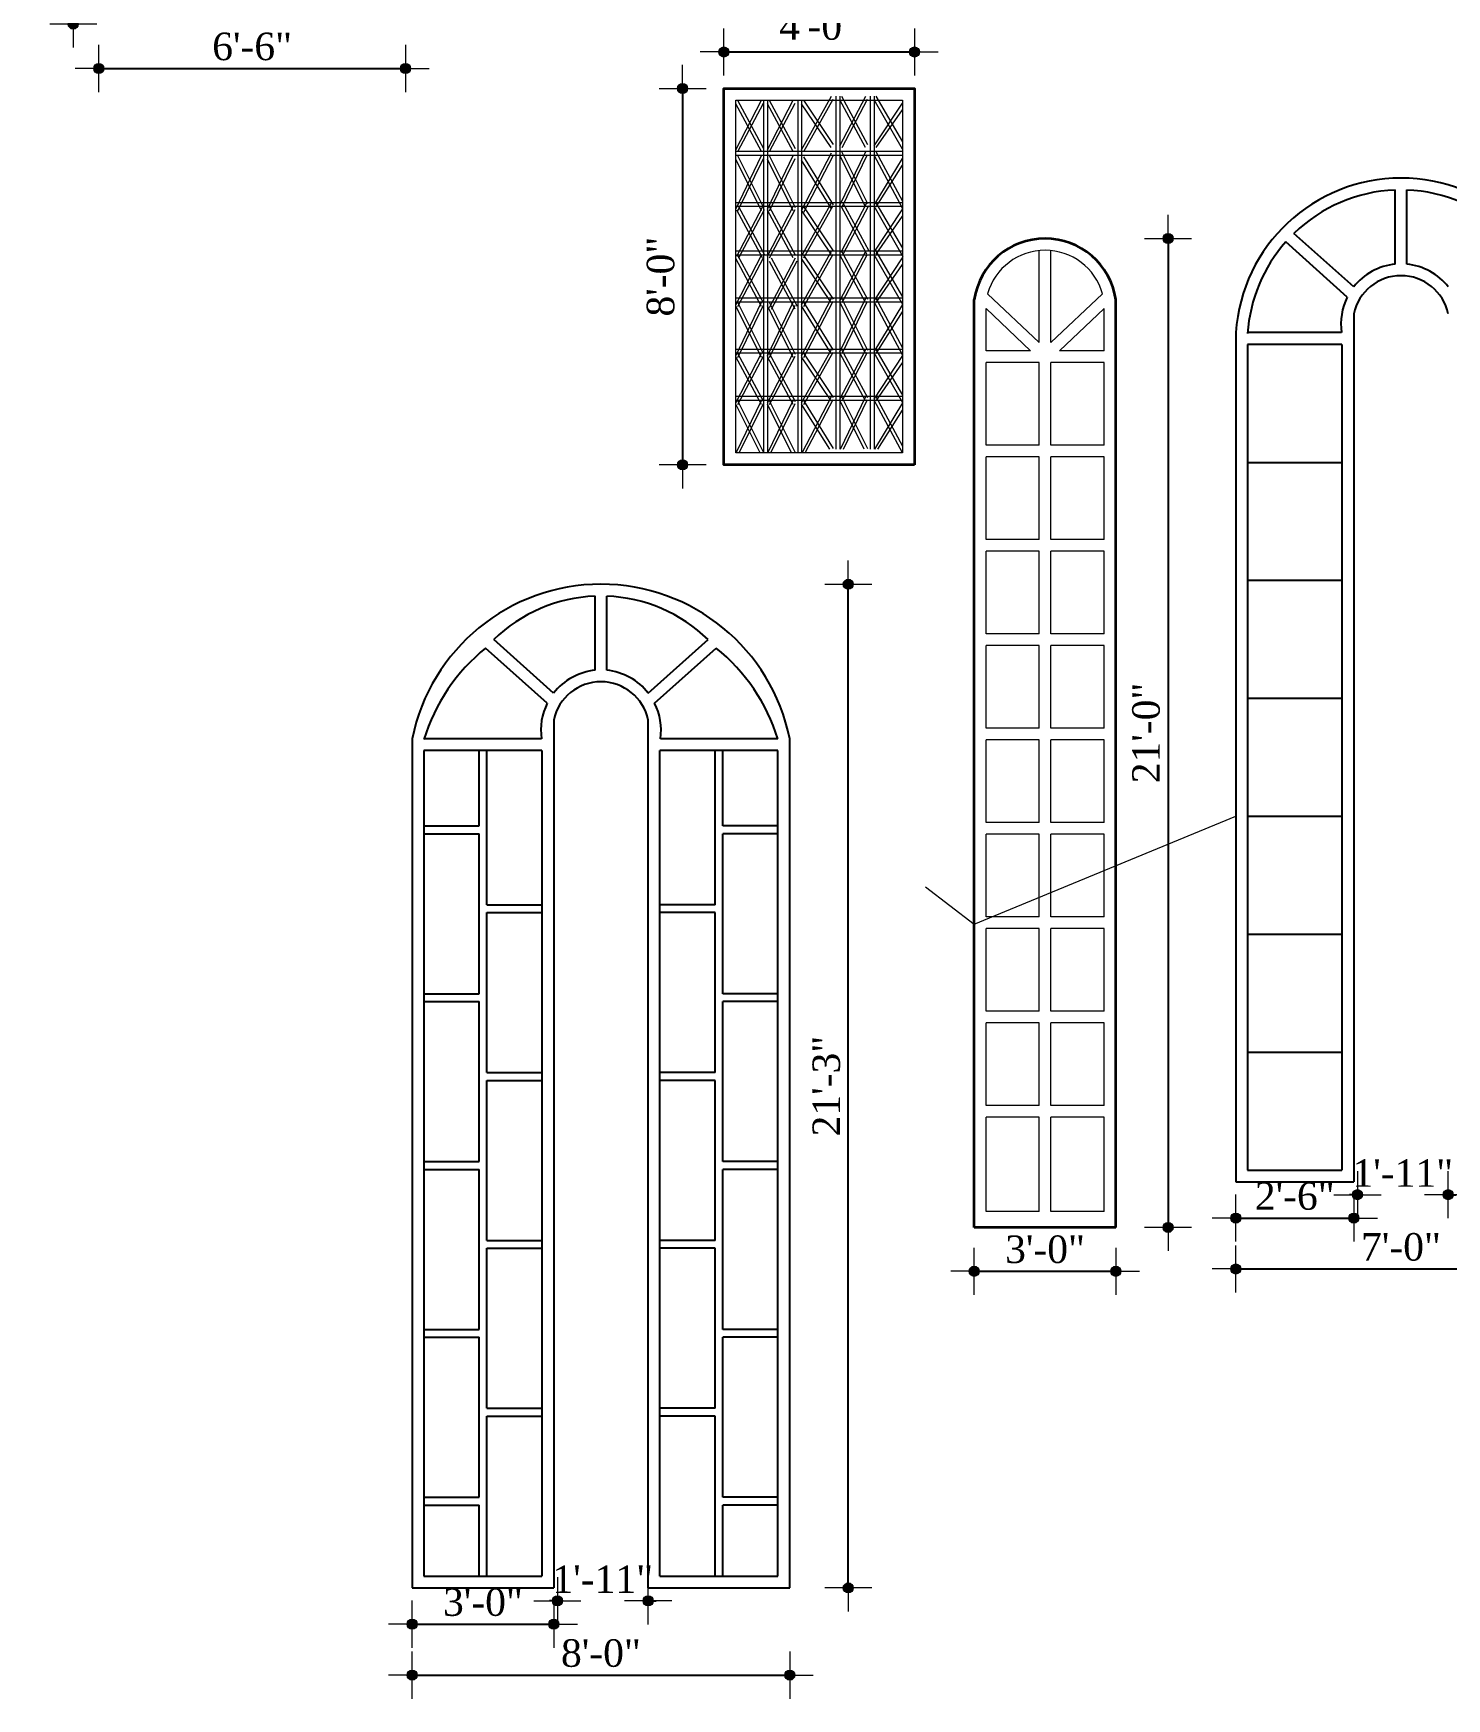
# Model space of a CAD drawing. Header units: inches. Extents: x 244 to 65245, y -2247 to 11745.
# Drawn here: x 62485.7 to 62845, y 9069.1 to 9492.7 of the extents above; entities that cross this region are included whole.
import ezdxf

# ---------------------------------------------------------------- set-up
doc = ezdxf.new("R2010")
doc.units = ezdxf.units.IN
doc.header["$MEASUREMENT"] = 0
for name, color, linetype, lineweight in [('DIMENSION', 115, 'Continuous', 15), ('DOOR & WIN', 11, 'Continuous', 25), ('ELEVATION', 30, 'Continuous', 35), ('HACTH', 8, 'Continuous', 13), ('WINDOW ELEVATION', 5, 'Continuous', 18)]:
    doc.layers.add(name, color=color, linetype=linetype, lineweight=lineweight)
doc.styles.add('7 INCH', font='times.ttf', dxfattribs={"height": 7})
doc.dimstyles.new('7 INCH', dxfattribs={"dimscale": 0, "dimtxt": 7, "dimasz": 1, "dimexe": 2, "dimexo": 9, "dimgap": 2, "dimtad": 1, "dimdec": 0, "dimzin": 3, "dimdsep": 46, "dimlunit": 4, "dimtxsty": '7 INCH', "dimblk": 'DIM', "dimcen": 3, "dimdle": 3, "dimse1": 1, "dimse2": 1, "dimclrd": 256, "dimclre": 256, "dimclrt": 7, "dimadec": 1, "dimazin": 2, "dimtfac": 1, "dimtdec": 0, "dimtix": 1, "dimtofl": 0, "dimtmove": 2, "dimatfit": 3, "dimldrblk": 'DIM', "dimfxl": 2, "dimfrac": 2, "dimtolj": 2, "dimtzin": 0, "dimarcsym": 0})

# ---------------------------------------------------------------- blocks, each defined once
blk = doc.blocks.new('DIM')
at = {"layer": 'DIMENSION'}
h = blk.add_hatch(color=256, dxfattribs=at)
h.paths.add_polyline_path([(0, 1.28), (0, 0), (1.28, 0, 0.414214)])
h.paths.add_polyline_path([(1.28, 0), (0, 0), (0, -1.28, 0.414214)])
h.paths.add_polyline_path([(0, 0), (-1.28, 0, 0.414214), (0, -1.28)])
h.paths.add_polyline_path([(0, 1.28, 0.414214), (-1.28, 0), (0, 0)])
for p, q in [((0, 6), (0, -6)), ((-6, 0), (6, 0))]:
    blk.add_line(p, q, dxfattribs=at)
blk.add_circle((0, 0), 1.28, dxfattribs=at)
blk = doc.blocks.new('*D276')
at = {"layer": 'Defpoints', "color": 0, "lineweight": -2, "ltscale": 2, "transparency": 16777216}
for p in [(62791.41, 9200.53), (62821.41, 9200.53), (62821.41, 9191.32)]:
    blk.add_point(p, dxfattribs=at)
at = {"layer": 'DIMENSION', "lineweight": -2, "ltscale": 2, "transparency": 16777216}
blk.add_line((62792.41, 9191.32), (62820.41, 9191.32), dxfattribs=at)
at = {"layer": 'DIMENSION', "lineweight": -2, "ltscale": 2, "transparency": 16777216, "rotation": 180}
blk.add_blockref('DIM', (62791.41, 9191.32), dxfattribs=at)
at = {"layer": 'DIMENSION', "lineweight": -2, "ltscale": 2, "transparency": 16777216}
blk.add_blockref('DIM', (62821.41, 9191.32), dxfattribs=at)
at = {"layer": 'DIMENSION', "color": 7, "ltscale": 2, "transparency": 16777216, "insert": (62806.41, 9196.88), "char_height": 7, "attachment_point": 5, "style": '7 INCH'}
blk.add_mtext('\\A2;2\'-6"', dxfattribs=at)
blk = doc.blocks.new('*D277')
at = {"layer": 'Defpoints', "color": 0, "lineweight": -2, "ltscale": 2, "transparency": 16777216}
for p in [(62822.33, 9200.53), (62845.41, 9200.53), (62845.41, 9197.26)]:
    blk.add_point(p, dxfattribs=at)
at = {"layer": 'DIMENSION', "lineweight": -2, "ltscale": 2, "transparency": 16777216}
for p, q in [((62821.33, 9197.26), (62820.33, 9197.26)), ((62846.41, 9197.26), (62847.41, 9197.26))]:
    blk.add_line(p, q, dxfattribs=at)
blk.add_blockref('DIM', (62822.33, 9197.26), dxfattribs=at)
at = {"layer": 'DIMENSION', "lineweight": -2, "ltscale": 2, "transparency": 16777216, "rotation": 180}
blk.add_blockref('DIM', (62845.41, 9197.26), dxfattribs=at)
at = {"layer": 'DIMENSION', "color": 7, "ltscale": 2, "transparency": 16777216, "insert": (62833.87, 9202.76), "char_height": 7, "attachment_point": 5, "style": '7 INCH'}
blk.add_mtext('\\A2;1\'-11"', dxfattribs=at)
blk = doc.blocks.new('*D278')
at = {"layer": 'Defpoints', "color": 0, "lineweight": -2, "ltscale": 2, "transparency": 16777216}
for p in [(62791.41, 9200.53), (62875.41, 9200.53), (62875.41, 9178.36)]:
    blk.add_point(p, dxfattribs=at)
at = {"layer": 'DIMENSION', "lineweight": -2, "ltscale": 2, "transparency": 16777216}
blk.add_line((62792.41, 9178.36), (62874.41, 9178.36), dxfattribs=at)
at = {"layer": 'DIMENSION', "lineweight": -2, "ltscale": 2, "transparency": 16777216, "rotation": 180}
blk.add_blockref('DIM', (62791.41, 9178.36), dxfattribs=at)
at = {"layer": 'DIMENSION', "lineweight": -2, "ltscale": 2, "transparency": 16777216}
blk.add_blockref('DIM', (62875.41, 9178.36), dxfattribs=at)
at = {"layer": 'DIMENSION', "color": 7, "ltscale": 2, "transparency": 16777216, "insert": (62833.41, 9183.93), "char_height": 7, "attachment_point": 5, "style": '7 INCH'}
blk.add_mtext('\\A2;7\'-0"', dxfattribs=at)
blk = doc.blocks.new('*D279')
at = {"layer": 'Defpoints', "color": 0, "lineweight": -2, "ltscale": 2, "transparency": 16777216}
for p in [(62833.41, 9455.83), (62890.3, 9455.83), (62875.41, 9200.53)]:
    blk.add_point(p, dxfattribs=at)
at = {"layer": 'DIMENSION', "lineweight": -2, "ltscale": 2, "transparency": 16777216}
blk.add_line((62890.3, 9201.53), (62890.3, 9454.83), dxfattribs=at)
for p, rotation in [((62890.3, 9455.83), 90), ((62890.3, 9200.53), 270)]:
    blk.add_blockref('DIM', p, dxfattribs=dict(at, rotation=rotation))
at = {"layer": 'DIMENSION', "color": 7, "ltscale": 2, "transparency": 16777216, "insert": (62884.74, 9328.18), "char_height": 7, "attachment_point": 5, "rotation": 90, "style": '7 INCH'}
blk.add_mtext('\\A2;21\'-3"', dxfattribs=at)
blk = doc.blocks.new('*D238')
at = {"layer": 'Defpoints', "color": 0, "lineweight": -2, "ltscale": 2, "transparency": 16777216}
for p in [(62540.65, 9596.69), (62495.82, 9495.02), (62540.65, 9495.02)]:
    blk.add_point(p, dxfattribs=at)
at = {"layer": 'DIMENSION', "lineweight": -2, "ltscale": 2, "transparency": 16777216}
blk.add_line((62495.82, 9595.69), (62495.82, 9496.02), dxfattribs=at)
for p, rotation in [((62495.82, 9596.69), 90), ((62495.82, 9495.02), 270)]:
    blk.add_blockref('DIM', p, dxfattribs=dict(at, rotation=rotation))
at = {"layer": 'DIMENSION', "color": 7, "ltscale": 2, "transparency": 16777216, "insert": (62490.25, 9545.86), "char_height": 7, "attachment_point": 5, "rotation": 90, "style": '7 INCH'}
blk.add_mtext('\\A2;8\'-6"', dxfattribs=at)
blk = doc.blocks.new('*D239')
at = {"layer": 'Defpoints', "color": 0, "lineweight": -2, "ltscale": 2, "transparency": 16777216}
for p in [(62502.3, 9518.7), (62580.3, 9518.7), (62580.3, 9483.73)]:
    blk.add_point(p, dxfattribs=at)
at = {"layer": 'DIMENSION', "lineweight": -2, "ltscale": 2, "transparency": 16777216}
blk.add_line((62503.3, 9483.73), (62579.3, 9483.73), dxfattribs=at)
at = {"layer": 'DIMENSION', "lineweight": -2, "ltscale": 2, "transparency": 16777216, "rotation": 180}
blk.add_blockref('DIM', (62502.3, 9483.73), dxfattribs=at)
at = {"layer": 'DIMENSION', "lineweight": -2, "ltscale": 2, "transparency": 16777216}
blk.add_blockref('DIM', (62580.3, 9483.73), dxfattribs=at)
at = {"layer": 'DIMENSION', "color": 7, "ltscale": 2, "transparency": 16777216, "insert": (62541.3, 9489.29), "char_height": 7, "attachment_point": 5, "style": '7 INCH'}
blk.add_mtext('\\A2;6\'-6"', dxfattribs=at)
blk = doc.blocks.new('*D194')
at = {"layer": 'Defpoints', "color": 0, "lineweight": -2, "ltscale": 2, "transparency": 16777216}
for p in [(62709.7, 9487.92), (62661.25, 9478.64), (62709.7, 9478.64)]:
    blk.add_point(p, dxfattribs=at)
at = {"layer": 'DIMENSION', "lineweight": -2, "ltscale": 2, "transparency": 16777216}
blk.add_line((62662.25, 9487.92), (62708.7, 9487.92), dxfattribs=at)
at = {"layer": 'DIMENSION', "lineweight": -2, "ltscale": 2, "transparency": 16777216, "rotation": 180}
blk.add_blockref('DIM', (62661.25, 9487.92), dxfattribs=at)
at = {"layer": 'DIMENSION', "lineweight": -2, "ltscale": 2, "transparency": 16777216}
blk.add_blockref('DIM', (62709.7, 9487.92), dxfattribs=at)
at = {"layer": 'DIMENSION', "color": 7, "ltscale": 2, "transparency": 16777216, "insert": (62685.47, 9494.48), "char_height": 7, "attachment_point": 5, "style": '7 INCH'}
blk.add_mtext('\\A2;4\'-0"', dxfattribs=at)
blk = doc.blocks.new('*D195')
at = {"layer": 'Defpoints', "color": 0, "lineweight": -2, "ltscale": 2, "transparency": 16777216}
for p in [(62661.25, 9478.64), (62650.75, 9382.92), (62661.25, 9382.92)]:
    blk.add_point(p, dxfattribs=at)
at = {"layer": 'DIMENSION', "lineweight": -2, "ltscale": 2, "transparency": 16777216}
blk.add_line((62650.75, 9477.64), (62650.75, 9383.92), dxfattribs=at)
for p, rotation in [((62650.75, 9478.64), 90), ((62650.75, 9382.92), 270)]:
    blk.add_blockref('DIM', p, dxfattribs=dict(at, rotation=rotation))
at = {"layer": 'DIMENSION', "color": 7, "ltscale": 2, "transparency": 16777216, "insert": (62645.19, 9430.78), "char_height": 7, "attachment_point": 5, "rotation": 90, "style": '7 INCH'}
blk.add_mtext('\\A2;8\'-0"', dxfattribs=at)
blk = doc.blocks.new('*D172')
at = {"layer": 'Defpoints', "color": 0, "lineweight": -2, "ltscale": 2, "transparency": 16777216}
for p in [(62742.91, 9440.48), (62742.91, 9188.94), (62774.18, 9188.94)]:
    blk.add_point(p, dxfattribs=at)
at = {"layer": 'DIMENSION', "lineweight": -2, "ltscale": 2, "transparency": 16777216}
blk.add_line((62774.18, 9439.48), (62774.18, 9189.94), dxfattribs=at)
for p, rotation in [((62774.18, 9440.48), 90), ((62774.18, 9188.94), 270)]:
    blk.add_blockref('DIM', p, dxfattribs=dict(at, rotation=rotation))
at = {"layer": 'DIMENSION', "color": 7, "ltscale": 2, "transparency": 16777216, "insert": (62768.62, 9314.71), "char_height": 7, "attachment_point": 5, "rotation": 90, "style": '7 INCH'}
blk.add_mtext('\\A2;21\'-0"', dxfattribs=at)
blk = doc.blocks.new('*D173')
at = {"layer": 'Defpoints', "color": 0, "lineweight": -2, "ltscale": 2, "transparency": 16777216}
for p in [(62724.91, 9188.55), (62760.91, 9188.94), (62760.91, 9177.77)]:
    blk.add_point(p, dxfattribs=at)
at = {"layer": 'DIMENSION', "lineweight": -2, "ltscale": 2, "transparency": 16777216}
blk.add_line((62725.91, 9177.77), (62759.91, 9177.77), dxfattribs=at)
at = {"layer": 'DIMENSION', "lineweight": -2, "ltscale": 2, "transparency": 16777216, "rotation": 180}
blk.add_blockref('DIM', (62724.91, 9177.77), dxfattribs=at)
at = {"layer": 'DIMENSION', "lineweight": -2, "ltscale": 2, "transparency": 16777216}
blk.add_blockref('DIM', (62760.91, 9177.77), dxfattribs=at)
at = {"layer": 'DIMENSION', "color": 7, "ltscale": 2, "transparency": 16777216, "insert": (62742.91, 9183.33), "char_height": 7, "attachment_point": 5, "style": '7 INCH'}
blk.add_mtext('\\A2;3\'-0"', dxfattribs=at)
blk = doc.blocks.new('*D354')
at = {"layer": 'Defpoints', "color": 0, "lineweight": -2, "ltscale": 2, "transparency": 16777216}
for p in [(62581.99, 9097.24), (62617.99, 9097.24), (62617.99, 9088.02)]:
    blk.add_point(p, dxfattribs=at)
at = {"layer": 'DIMENSION', "lineweight": -2, "ltscale": 2, "transparency": 16777216}
blk.add_line((62582.99, 9088.02), (62616.99, 9088.02), dxfattribs=at)
at = {"layer": 'DIMENSION', "lineweight": -2, "ltscale": 2, "transparency": 16777216, "rotation": 180}
blk.add_blockref('DIM', (62581.99, 9088.02), dxfattribs=at)
at = {"layer": 'DIMENSION', "lineweight": -2, "ltscale": 2, "transparency": 16777216}
blk.add_blockref('DIM', (62617.99, 9088.02), dxfattribs=at)
at = {"layer": 'DIMENSION', "color": 7, "ltscale": 2, "transparency": 16777216, "insert": (62599.99, 9093.58), "char_height": 7, "attachment_point": 5, "style": '7 INCH'}
blk.add_mtext('\\A2;3\'-0"', dxfattribs=at)
blk = doc.blocks.new('*D355')
at = {"layer": 'Defpoints', "color": 0, "lineweight": -2, "ltscale": 2, "transparency": 16777216}
for p in [(62618.91, 9097.24), (62641.99, 9097.24), (62641.99, 9093.96)]:
    blk.add_point(p, dxfattribs=at)
at = {"layer": 'DIMENSION', "lineweight": -2, "ltscale": 2, "transparency": 16777216}
for p, q in [((62617.91, 9093.96), (62616.91, 9093.96)), ((62642.99, 9093.96), (62643.99, 9093.96))]:
    blk.add_line(p, q, dxfattribs=at)
blk.add_blockref('DIM', (62618.91, 9093.96), dxfattribs=at)
at = {"layer": 'DIMENSION', "lineweight": -2, "ltscale": 2, "transparency": 16777216, "rotation": 180}
blk.add_blockref('DIM', (62641.99, 9093.96), dxfattribs=at)
at = {"layer": 'DIMENSION', "color": 7, "ltscale": 2, "transparency": 16777216, "insert": (62630.45, 9099.46), "char_height": 7, "attachment_point": 5, "style": '7 INCH'}
blk.add_mtext('\\A2;1\'-11"', dxfattribs=at)
blk = doc.blocks.new('*D356')
at = {"layer": 'Defpoints', "color": 0, "lineweight": -2, "ltscale": 2, "transparency": 16777216}
for p in [(62581.99, 9097.24), (62677.99, 9097.24), (62677.99, 9075.06)]:
    blk.add_point(p, dxfattribs=at)
at = {"layer": 'DIMENSION', "lineweight": -2, "ltscale": 2, "transparency": 16777216}
blk.add_line((62582.99, 9075.06), (62676.99, 9075.06), dxfattribs=at)
at = {"layer": 'DIMENSION', "lineweight": -2, "ltscale": 2, "transparency": 16777216, "rotation": 180}
blk.add_blockref('DIM', (62581.99, 9075.06), dxfattribs=at)
at = {"layer": 'DIMENSION', "lineweight": -2, "ltscale": 2, "transparency": 16777216}
blk.add_blockref('DIM', (62677.99, 9075.06), dxfattribs=at)
at = {"layer": 'DIMENSION', "color": 7, "ltscale": 2, "transparency": 16777216, "insert": (62629.99, 9080.62), "char_height": 7, "attachment_point": 5, "style": '7 INCH'}
blk.add_mtext('\\A2;8\'-0"', dxfattribs=at)
blk = doc.blocks.new('*D357')
at = {"layer": 'Defpoints', "color": 0, "lineweight": -2, "ltscale": 2, "transparency": 16777216}
for p in [(62629.99, 9352.53), (62692.88, 9352.53), (62677.99, 9097.24)]:
    blk.add_point(p, dxfattribs=at)
at = {"layer": 'DIMENSION', "lineweight": -2, "ltscale": 2, "transparency": 16777216}
blk.add_line((62692.88, 9098.24), (62692.88, 9351.53), dxfattribs=at)
for p, rotation in [((62692.88, 9352.53), 90), ((62692.88, 9097.24), 270)]:
    blk.add_blockref('DIM', p, dxfattribs=dict(at, rotation=rotation))
at = {"layer": 'DIMENSION', "color": 7, "ltscale": 2, "transparency": 16777216, "insert": (62687.32, 9224.88), "char_height": 7, "attachment_point": 5, "rotation": 90, "style": '7 INCH'}
blk.add_mtext('\\A2;21\'-3"', dxfattribs=at)

msp = doc.modelspace()

# ---------------------------------------------------------------- linework, layer by layer
at = {"layer": 'DIMENSION', "ltscale": 2}
for p, q in [((62724.91, 9266.06), (62791.41, 9293.56)), ((62712.49, 9275.56), (62724.91, 9266.06))]:
    msp.add_line(p, q, dxfattribs=at)
at = {"layer": 'DOOR & WIN'}
for p, q in [((62831.91, 9433.94), (62831.91, 9452.83)), ((62834.91, 9433.94), (62834.91, 9452.83)), ((62819.75, 9425.58), (62804.09, 9439.59)), ((62821.38, 9428.15), (62806.16, 9441.77)), ((62821.41, 9421.29), (62821.41, 9200.53)), ((62791.41, 9416.53), (62791.41, 9200.53)), ((62794.41, 9413.53), (62794.41, 9203.53)), ((62818.41, 9413.53), (62794.41, 9413.53)), ((62818.3, 9416.53), (62794.42, 9416.53)), ((62818.41, 9413.53), (62818.41, 9203.53)), ((62794.41, 9383.53), (62818.41, 9383.53)), ((62794.41, 9353.53), (62818.41, 9353.53)), ((62628.49, 9330.64), (62628.49, 9349.53)), ((62631.49, 9330.64), (62631.49, 9349.53)), ((62617.96, 9324.85), (62602.74, 9338.47)), ((62642.02, 9324.85), (62657.24, 9338.47)), ((62616.34, 9322.28), (62600.67, 9336.29)), ((62643.64, 9322.28), (62659.31, 9336.29)), ((62794.41, 9323.53), (62818.41, 9323.53)), ((62617.99, 9318), (62617.99, 9097.24)), ((62641.99, 9097.24), (62641.99, 9318)), ((62581.99, 9313.24), (62581.99, 9097.24)), ((62614.88, 9313.24), (62585, 9313.24)), ((62674.98, 9313.24), (62645.09, 9313.24)), ((62677.99, 9261.39), (62677.99, 9313.24)), ((62584.99, 9310.24), (62584.99, 9100.24)), ((62614.99, 9310.24), (62584.99, 9310.24)), ((62598.99, 9291.08), (62598.99, 9310.24)), ((62600.99, 9271.01), (62600.99, 9310.24)), ((62614.99, 9310.24), (62614.99, 9100.24)), ((62644.99, 9100.24), (62644.99, 9310.24)), ((62674.99, 9310.24), (62644.99, 9310.24)), ((62658.99, 9271.01), (62658.99, 9310.24)), ((62660.99, 9291.08), (62660.99, 9310.24)), ((62674.99, 9100.24), (62674.99, 9310.24)), ((62584.99, 9291.08), (62598.99, 9291.08)), ((62674.99, 9291.08), (62660.99, 9291.08)), ((62794.41, 9293.53), (62818.41, 9293.53)), ((62584.99, 9289.08), (62598.99, 9289.08)), ((62598.99, 9248.38), (62598.99, 9289.08)), ((62660.99, 9248.38), (62660.99, 9289.08)), ((62674.99, 9289.08), (62660.99, 9289.08)), ((62600.99, 9271.01), (62614.99, 9271.01)), ((62600.99, 9228.32), (62600.99, 9269.01)), ((62600.99, 9269.01), (62614.99, 9269.01)), ((62658.99, 9271.01), (62644.99, 9271.01)), ((62658.99, 9269.01), (62644.99, 9269.01)), ((62658.99, 9228.32), (62658.99, 9269.01)), ((62677.99, 9097.24), (62677.99, 9261.39)), ((62794.41, 9263.53), (62818.41, 9263.53)), ((62584.99, 9248.38), (62598.99, 9248.38)), ((62674.99, 9248.38), (62660.99, 9248.38)), ((62584.99, 9246.38), (62598.99, 9246.38)), ((62598.99, 9205.69), (62598.99, 9246.38)), ((62660.99, 9205.69), (62660.99, 9246.38)), ((62674.99, 9246.38), (62660.99, 9246.38)), ((62794.41, 9233.53), (62818.41, 9233.53)), ((62600.99, 9228.32), (62614.99, 9228.32)), ((62600.99, 9185.62), (62600.99, 9226.32)), ((62600.99, 9226.32), (62614.99, 9226.32)), ((62658.99, 9228.32), (62644.99, 9228.32)), ((62658.99, 9226.32), (62644.99, 9226.32)), ((62658.99, 9185.62), (62658.99, 9226.32)), ((62584.99, 9205.69), (62598.99, 9205.69)), ((62674.99, 9205.69), (62660.99, 9205.69)), ((62584.99, 9203.69), (62598.99, 9203.69)), ((62598.99, 9163), (62598.99, 9203.69)), ((62660.99, 9163), (62660.99, 9203.69)), ((62674.99, 9203.69), (62660.99, 9203.69)), ((62794.41, 9203.53), (62818.41, 9203.53)), ((62791.41, 9200.53), (62821.41, 9200.53)), ((62600.99, 9185.62), (62614.99, 9185.62)), ((62658.99, 9185.62), (62644.99, 9185.62)), ((62600.99, 9142.93), (62600.99, 9183.62)), ((62600.99, 9183.62), (62614.99, 9183.62)), ((62658.99, 9183.62), (62644.99, 9183.62)), ((62658.99, 9142.93), (62658.99, 9183.62)), ((62584.99, 9163), (62598.99, 9163)), ((62674.99, 9163), (62660.99, 9163)), ((62584.99, 9161), (62598.99, 9161)), ((62598.99, 9120.31), (62598.99, 9161)), ((62660.99, 9120.31), (62660.99, 9161)), ((62674.99, 9161), (62660.99, 9161)), ((62600.99, 9142.93), (62614.99, 9142.93)), ((62658.99, 9142.93), (62644.99, 9142.93)), ((62600.99, 9100.24), (62600.99, 9140.93)), ((62600.99, 9140.93), (62614.99, 9140.93)), ((62658.99, 9140.93), (62644.99, 9140.93)), ((62658.99, 9100.24), (62658.99, 9140.93)), ((62584.99, 9120.31), (62598.99, 9120.31)), ((62584.99, 9118.31), (62598.99, 9118.31)), ((62598.99, 9100.24), (62598.99, 9118.31)), ((62674.99, 9120.31), (62660.99, 9120.31)), ((62660.99, 9100.24), (62660.99, 9118.31)), ((62674.99, 9118.31), (62660.99, 9118.31)), ((62584.99, 9100.24), (62614.99, 9100.24)), ((62644.99, 9100.24), (62674.99, 9100.24)), ((62581.99, 9097.24), (62617.99, 9097.24)), ((62641.99, 9097.24), (62677.99, 9097.24))]:
    msp.add_line(p, q, dxfattribs=at)
for centre, radius, start, end in [((62833.41, 9413.74), 42.09, 3.8112, 176.1888), ((62833.41, 9413.74), 39.09, 92.199, 134.1939), ((62833.41, 9413.74), 39.09, 45.8061, 87.801), ((62833.41, 9413.74), 39.09, 138.594, 176.1888), ((62833.41, 9418.75), 15.27, 95.6386, 141.9878), ((62833.41, 9418.75), 15.27, 38.0122, 84.3614), ((62833.41, 9418.75), 12.27, 11.9712, 168.0288), ((62833.41, 9418.75), 15.27, 153.4227, 188.337), ((62629.99, 9303.57), 48.96, 11.3891, 168.6109), ((62629.99, 9310.44), 39.09, 92.199, 134.1939), ((62629.99, 9310.44), 39.09, 45.8061, 87.801), ((62631.07, 9298.87), 48.22, 129.0926, 162.9144), ((62628.85, 9298.74), 48.35, 17.4459, 50.9583), ((62629.99, 9315.45), 15.27, 95.6386, 141.9878), ((62629.99, 9315.45), 15.27, 38.0122, 84.3614), ((62629.99, 9315.45), 12.27, 11.9712, 168.0288), ((62629.99, 9315.45), 15.27, 153.4227, 188.337), ((62629.99, 9315.45), 15.27, 351.663, 26.5773)]:
    msp.add_arc(centre, radius, start, end, dxfattribs=at)
at = {"layer": 'ELEVATION'}
for p, q in [((62724.91, 9188.94), (62724.91, 9424.97)), ((62760.91, 9188.94), (62760.91, 9424.97)), ((62760.91, 9188.94), (62724.91, 9188.94))]:
    msp.add_line(p, q, dxfattribs=at)
msp.add_lwpolyline([(62709.7, 9382.92), (62661.25, 9382.92), (62661.25, 9478.64), (62709.7, 9478.64)], close=True, dxfattribs=at)
msp.add_arc((62742.91, 9422.28), 18.2, 8.489, 171.511, dxfattribs=at)
at = {"layer": 'HACTH'}
for p, q in [((62681.02, 9463.01), (62688.6, 9476.64)), ((62689.74, 9476.64), (62689.74, 9386.92)), ((62690.74, 9476.64), (62690.74, 9386.92)), ((62690.74, 9464.01), (62697.33, 9476.64)), ((62691.18, 9476.64), (62697.79, 9464.4)), ((62698.46, 9476.64), (62698.46, 9386.92)), ((62699.46, 9476.64), (62699.46, 9386.92)), ((62699.9, 9476.64), (62706.7, 9465.04)), ((62664.25, 9385.92), (62664.25, 9475.64)), ((62664.25, 9475.64), (62706.7, 9475.64)), ((62664.25, 9463.01), (62670.83, 9475.64)), ((62670.78, 9462.59), (62664.25, 9474.73)), ((62664.69, 9475.64), (62671.3, 9463.4)), ((62664.79, 9462.59), (62671.3, 9474.9)), ((62671.3, 9475.64), (62671.3, 9385.92)), ((62672.3, 9475.64), (62672.3, 9385.92)), ((62672.3, 9463.01), (62678.88, 9475.64)), ((62678.83, 9462.59), (62672.3, 9474.73)), ((62672.73, 9475.64), (62679.35, 9463.4)), ((62672.83, 9462.59), (62679.35, 9474.9)), ((62680.02, 9475.64), (62680.02, 9385.92)), ((62681.02, 9475.64), (62681.02, 9385.92)), ((62688.55, 9463.59), (62681.02, 9474.73)), ((62681.46, 9475.64), (62689.07, 9464.4)), ((62681.56, 9462.59), (62689.07, 9475.9)), ((62697.27, 9463.59), (62690.74, 9475.73)), ((62691.28, 9463.59), (62697.79, 9475.9)), ((62706.7, 9463.18), (62699.46, 9475.73)), ((62699.46, 9464.01), (62706.7, 9474.92)), ((62700, 9463.59), (62706.7, 9473.23)), ((62706.7, 9475.64), (62706.7, 9385.92)), ((62706.7, 9462.59), (62664.25, 9462.59)), ((62706.7, 9461.59), (62664.25, 9461.59)), ((62664.25, 9447.96), (62670.83, 9461.59)), ((62670.78, 9447.53), (62664.25, 9460.68)), ((62664.69, 9461.59), (62671.3, 9448.34)), ((62664.79, 9447.53), (62671.3, 9460.84)), ((62672.3, 9447.96), (62678.88, 9461.59)), ((62678.83, 9447.53), (62672.3, 9460.68)), ((62672.73, 9461.59), (62679.35, 9448.34)), ((62672.83, 9447.53), (62679.35, 9460.84)), ((62681.02, 9447.64), (62688.6, 9462.27)), ((62688.55, 9448.21), (62681.02, 9460.36)), ((62681.46, 9461.27), (62689.07, 9449.03)), ((62681.56, 9447.21), (62689.07, 9461.53)), ((62690.74, 9448.96), (62697.33, 9462.59)), ((62697.27, 9448.53), (62690.74, 9461.68)), ((62691.18, 9462.59), (62697.79, 9449.34)), ((62691.28, 9448.53), (62697.79, 9461.84)), ((62706.76, 9447.99), (62699.46, 9461.68)), ((62699.46, 9448.96), (62706.7, 9460.86)), ((62699.9, 9462.59), (62706.7, 9449.98)), ((62700, 9448.53), (62706.7, 9459.17)), ((62706.7, 9449.59), (62664.25, 9449.59)), ((62706.7, 9448.59), (62664.25, 9448.59)), ((62664.56, 9435.96), (62671.14, 9448.59)), ((62671.08, 9435.53), (62664.56, 9447.68)), ((62664.99, 9448.59), (62671.6, 9436.34)), ((62665.09, 9435.53), (62671.6, 9447.84)), ((62672.3, 9435.96), (62678.88, 9448.59)), ((62678.83, 9435.53), (62672.3, 9447.68)), ((62672.73, 9448.59), (62679.35, 9436.34)), ((62672.83, 9435.53), (62679.35, 9447.84)), ((62681.02, 9435.96), (62688.6, 9449.59)), ((62688.55, 9436.53), (62681.02, 9447.68)), ((62681.46, 9448.59), (62689.07, 9437.34)), ((62681.56, 9435.53), (62689.07, 9448.84)), ((62691.05, 9436.96), (62697.63, 9449.59)), ((62697.58, 9436.53), (62691.05, 9448.68)), ((62691.48, 9449.59), (62698.1, 9437.34)), ((62691.58, 9436.53), (62698.1, 9448.84)), ((62706.84, 9435.84), (62699.46, 9448.68)), ((62699.46, 9436.96), (62706.76, 9447.99)), ((62699.9, 9449.59), (62706.7, 9437.98)), ((62700, 9436.53), (62706.7, 9446.17)), ((62706.7, 9437.27), (62664.25, 9437.27)), ((62706.7, 9436.27), (62664.25, 9436.27)), ((62664.25, 9423.64), (62670.83, 9436.27)), ((62670.78, 9423.21), (62664.25, 9435.36)), ((62664.69, 9436.27), (62671.3, 9424.03)), ((62664.79, 9423.21), (62671.3, 9435.53)), ((62672.83, 9422.9), (62679.42, 9435.53)), ((62679.36, 9422.47), (62672.83, 9434.62)), ((62673.27, 9435.53), (62679.88, 9423.29)), ((62673.37, 9422.47), (62679.88, 9434.78)), ((62681.02, 9423.64), (62688.6, 9437.27)), ((62688.55, 9424.21), (62681.02, 9435.36)), ((62681.46, 9436.27), (62689.07, 9425.03)), ((62681.56, 9423.21), (62689.07, 9436.53)), ((62690.74, 9424.64), (62697.33, 9437.27)), ((62697.27, 9424.21), (62690.74, 9436.36)), ((62691.18, 9437.27), (62697.79, 9425.03)), ((62691.28, 9424.21), (62697.79, 9436.53)), ((62706.76, 9423.68), (62699.46, 9436.36)), ((62699.46, 9424.64), (62706.7, 9435.54)), ((62699.9, 9437.27), (62706.7, 9425.66)), ((62700, 9424.21), (62706.7, 9433.85)), ((62706.7, 9425.27), (62664.25, 9425.27)), ((62706.7, 9424.27), (62664.25, 9424.27)), ((62664.25, 9410.64), (62670.83, 9424.27)), ((62670.78, 9410.21), (62664.25, 9423.36)), ((62664.69, 9424.27), (62671.3, 9411.03)), ((62664.79, 9410.21), (62671.3, 9423.53)), ((62672.3, 9410.64), (62678.88, 9424.27)), ((62678.83, 9410.21), (62672.3, 9423.36)), ((62672.73, 9424.27), (62679.35, 9411.03)), ((62672.83, 9410.21), (62679.35, 9423.53)), ((62681.02, 9410.64), (62688.6, 9425.27)), ((62688.55, 9411.21), (62681.02, 9423.36)), ((62681.46, 9424.27), (62689.07, 9412.03)), ((62681.56, 9410.21), (62689.07, 9424.53)), ((62690.74, 9411.64), (62697.33, 9425.27)), ((62697.27, 9411.21), (62690.74, 9424.36)), ((62691.18, 9425.27), (62697.79, 9412.03)), ((62691.28, 9411.21), (62697.79, 9424.53)), ((62706.76, 9410.68), (62699.46, 9424.36)), ((62699.46, 9411.64), (62706.76, 9423.68)), ((62699.9, 9425.27), (62706.7, 9412.66)), ((62700, 9411.21), (62706.7, 9421.85)), ((62706.7, 9412.27), (62664.25, 9412.27)), ((62706.7, 9411.27), (62664.25, 9411.27)), ((62664.25, 9398.64), (62670.83, 9411.27)), ((62670.78, 9398.21), (62664.25, 9410.36)), ((62664.69, 9411.27), (62671.3, 9399.03)), ((62664.79, 9398.21), (62671.3, 9410.53)), ((62672.3, 9398.64), (62678.88, 9411.27)), ((62678.83, 9398.21), (62672.3, 9410.36)), ((62672.73, 9411.27), (62679.35, 9399.03)), ((62672.83, 9398.21), (62679.35, 9410.53)), ((62681.02, 9398.64), (62688.6, 9412.27)), ((62688.55, 9399.21), (62681.02, 9410.36)), ((62681.46, 9411.27), (62689.07, 9400.03)), ((62681.56, 9398.21), (62689.07, 9411.53)), ((62690.74, 9399.64), (62697.33, 9412.27)), ((62697.27, 9399.21), (62690.74, 9411.36)), ((62691.18, 9412.27), (62697.79, 9400.03)), ((62691.28, 9399.21), (62697.79, 9411.53)), ((62706.76, 9398.68), (62699.46, 9411.36)), ((62699.46, 9399.64), (62706.76, 9410.68)), ((62699.9, 9412.27), (62706.7, 9400.66)), ((62700, 9399.21), (62706.7, 9408.85)), ((62706.7, 9400.27), (62664.25, 9400.27)), ((62681.16, 9385.92), (62688.6, 9400.27)), ((62690.88, 9386.92), (62697.33, 9400.27)), ((62691.18, 9400.27), (62697.79, 9387.03)), ((62699.9, 9400.27), (62706.7, 9387.66)), ((62706.7, 9399.27), (62664.25, 9399.27)), ((62670.43, 9385.92), (62664.25, 9398.36)), ((62664.39, 9385.92), (62670.83, 9399.27)), ((62664.69, 9399.27), (62671.3, 9386.03)), ((62665.13, 9385.92), (62671.3, 9398.53)), ((62678.47, 9385.92), (62672.3, 9398.36)), ((62672.44, 9385.92), (62678.88, 9399.27)), ((62672.73, 9399.27), (62679.35, 9386.03)), ((62673.18, 9385.92), (62679.35, 9398.53)), ((62688.2, 9386.92), (62681.02, 9398.36)), ((62681.46, 9399.27), (62689.07, 9387.03)), ((62681.9, 9385.92), (62689.07, 9399.53)), ((62696.92, 9386.92), (62690.74, 9399.36)), ((62691.62, 9386.92), (62697.79, 9399.53)), ((62706.64, 9385.92), (62699.46, 9399.36)), ((62699.6, 9386.92), (62706.76, 9398.68)), ((62700.35, 9386.92), (62706.7, 9396.85)), ((62706.7, 9385.92), (62664.25, 9385.92))]:
    msp.add_line(p, q, dxfattribs=at)
at = {"layer": 'WINDOW ELEVATION'}
for p, q in [((62741.41, 9414.01), (62741.41, 9437.41)), ((62744.41, 9414.01), (62744.41, 9437.41)), ((62741.41, 9414.01), (62728.29, 9426.44)), ((62744.41, 9414.01), (62757.53, 9426.44)), ((62727.91, 9411.94), (62727.91, 9422.67)), ((62739.23, 9411.94), (62727.91, 9422.67)), ((62746.59, 9411.94), (62757.91, 9422.67)), ((62757.91, 9411.94), (62757.91, 9422.67)), ((62739.23, 9411.94), (62727.91, 9411.94)), ((62727.91, 9387.94), (62727.91, 9408.94)), ((62741.41, 9408.94), (62727.91, 9408.94)), ((62741.41, 9387.94), (62741.41, 9408.94)), ((62744.41, 9387.94), (62744.41, 9408.94)), ((62757.91, 9408.94), (62744.41, 9408.94)), ((62757.91, 9411.94), (62746.59, 9411.94)), ((62757.91, 9387.94), (62757.91, 9408.94)), ((62741.41, 9387.94), (62727.91, 9387.94)), ((62757.91, 9387.94), (62744.41, 9387.94)), ((62727.91, 9363.94), (62727.91, 9384.94)), ((62741.41, 9384.94), (62727.91, 9384.94)), ((62741.41, 9363.94), (62741.41, 9384.94)), ((62744.41, 9363.94), (62744.41, 9384.94)), ((62757.91, 9384.94), (62744.41, 9384.94)), ((62757.91, 9363.94), (62757.91, 9384.94)), ((62741.41, 9363.94), (62727.91, 9363.94)), ((62757.91, 9363.94), (62744.41, 9363.94)), ((62727.91, 9339.94), (62727.91, 9360.94)), ((62741.41, 9360.94), (62727.91, 9360.94)), ((62741.41, 9339.94), (62741.41, 9360.94)), ((62744.41, 9339.94), (62744.41, 9360.94)), ((62757.91, 9360.94), (62744.41, 9360.94)), ((62757.91, 9339.94), (62757.91, 9360.94)), ((62741.41, 9339.94), (62727.91, 9339.94)), ((62727.91, 9315.94), (62727.91, 9336.94)), ((62741.41, 9336.94), (62727.91, 9336.94)), ((62741.41, 9315.94), (62741.41, 9336.94)), ((62757.91, 9339.94), (62744.41, 9339.94)), ((62744.41, 9315.94), (62744.41, 9336.94)), ((62757.91, 9336.94), (62744.41, 9336.94)), ((62757.91, 9315.94), (62757.91, 9336.94)), ((62741.41, 9315.94), (62727.91, 9315.94)), ((62757.91, 9315.94), (62744.41, 9315.94)), ((62727.91, 9291.94), (62727.91, 9312.94)), ((62741.41, 9312.94), (62727.91, 9312.94)), ((62741.41, 9291.94), (62741.41, 9312.94)), ((62744.41, 9291.94), (62744.41, 9312.94)), ((62757.91, 9312.94), (62744.41, 9312.94)), ((62757.91, 9291.94), (62757.91, 9312.94)), ((62741.41, 9291.94), (62727.91, 9291.94)), ((62757.91, 9291.94), (62744.41, 9291.94)), ((62727.91, 9267.94), (62727.91, 9288.94)), ((62741.41, 9288.94), (62727.91, 9288.94)), ((62741.41, 9267.94), (62741.41, 9288.94)), ((62744.41, 9267.94), (62744.41, 9288.94)), ((62757.91, 9288.94), (62744.41, 9288.94)), ((62757.91, 9267.94), (62757.91, 9288.94)), ((62741.41, 9267.94), (62727.91, 9267.94)), ((62727.91, 9243.94), (62727.91, 9264.94)), ((62741.41, 9264.94), (62727.91, 9264.94)), ((62741.41, 9243.94), (62741.41, 9264.94)), ((62757.91, 9267.94), (62744.41, 9267.94)), ((62744.41, 9243.94), (62744.41, 9264.94)), ((62757.91, 9264.94), (62744.41, 9264.94)), ((62757.91, 9243.94), (62757.91, 9264.94)), ((62741.41, 9243.94), (62727.91, 9243.94)), ((62757.91, 9243.94), (62744.41, 9243.94)), ((62727.91, 9219.94), (62727.91, 9240.94)), ((62741.41, 9240.94), (62727.91, 9240.94)), ((62741.41, 9219.94), (62741.41, 9240.94)), ((62744.41, 9219.94), (62744.41, 9240.94)), ((62757.91, 9240.94), (62744.41, 9240.94)), ((62757.91, 9219.94), (62757.91, 9240.94)), ((62741.41, 9219.94), (62727.91, 9219.94)), ((62757.91, 9219.94), (62744.41, 9219.94)), ((62741.41, 9216.94), (62727.91, 9216.94)), ((62727.91, 9192.94), (62727.91, 9216.94)), ((62741.41, 9192.94), (62741.41, 9216.94)), ((62757.91, 9216.94), (62744.41, 9216.94)), ((62744.41, 9192.94), (62744.41, 9216.94)), ((62757.91, 9192.94), (62757.91, 9216.94)), ((62741.41, 9192.94), (62727.91, 9192.94)), ((62757.91, 9192.94), (62744.41, 9192.94))]:
    msp.add_line(p, q, dxfattribs=at)
msp.add_arc((62742.91, 9422.28), 15.2, 15.8824, 164.1176, dxfattribs=at)

# ---------------------------------------------------------------- dimensions: what is measured, and where the dimension line sits
at = {"layer": 'DIMENSION', "ltscale": 2}
for base, p1, p2, picture, middle in [((62495.82, 9495.02), (62540.65, 9596.69), (62540.65, 9495.02), '*D238', (62490.25, 9545.86)), ((62650.75, 9382.92), (62661.25, 9478.64), (62661.25, 9382.92), '*D195', (62645.19, 9430.78)), ((62890.3, 9455.83), (62875.41, 9200.53), (62833.41, 9455.83), '*D279', (62884.74, 9328.18)), ((62774.18, 9188.94), (62742.91, 9440.48), (62742.91, 9188.94), '*D172', (62768.62, 9314.71)), ((62692.88, 9352.53), (62677.99, 9097.24), (62629.99, 9352.53), '*D357', (62687.32, 9224.88))]:
    dim = msp.add_linear_dim(base=base, p1=p1, p2=p2, angle=90, dimstyle='7 INCH', override={"dimscale": 1}, dxfattribs=at)
    dim.commit()
    dim.dimension.update_dxf_attribs({"geometry": picture, "text_midpoint": middle})
for base, p1, p2, picture, middle in [((62580.3, 9483.73), (62502.3, 9518.7), (62580.3, 9518.7), '*D239', (62541.3, 9489.29)), ((62845.41, 9197.26), (62822.33, 9200.53), (62845.41, 9200.53), '*D277', (62833.87, 9202.76)), ((62821.41, 9191.32), (62791.41, 9200.53), (62821.41, 9200.53), '*D276', (62806.41, 9196.88)), ((62875.41, 9178.36), (62791.41, 9200.53), (62875.41, 9200.53), '*D278', (62833.41, 9183.93)), ((62760.91, 9177.77), (62724.91, 9188.55), (62760.91, 9188.94), '*D173', (62742.91, 9183.33)), ((62641.99, 9093.96), (62618.91, 9097.24), (62641.99, 9097.24), '*D355', (62630.45, 9099.46)), ((62617.99, 9088.02), (62581.99, 9097.24), (62617.99, 9097.24), '*D354', (62599.99, 9093.58)), ((62677.99, 9075.06), (62581.99, 9097.24), (62677.99, 9097.24), '*D356', (62629.99, 9080.62))]:
    dim = msp.add_linear_dim(base=base, p1=p1, p2=p2, dimstyle='7 INCH', override={"dimscale": 1}, dxfattribs=at)
    dim.commit()
    dim.dimension.update_dxf_attribs({"geometry": picture, "text_midpoint": middle})
dim = msp.add_linear_dim(base=(62709.7, 9487.92), p1=(62661.25, 9478.64), p2=(62709.7, 9478.64), dimstyle='7 INCH', override={"dimscale": 1}, dxfattribs=at)
dim.commit()
dim.dimension.update_dxf_attribs({"geometry": '*D194', "text_midpoint": (62685.47, 9494.48), "dimtype": 160})

doc.saveas('drawing.dxf')
